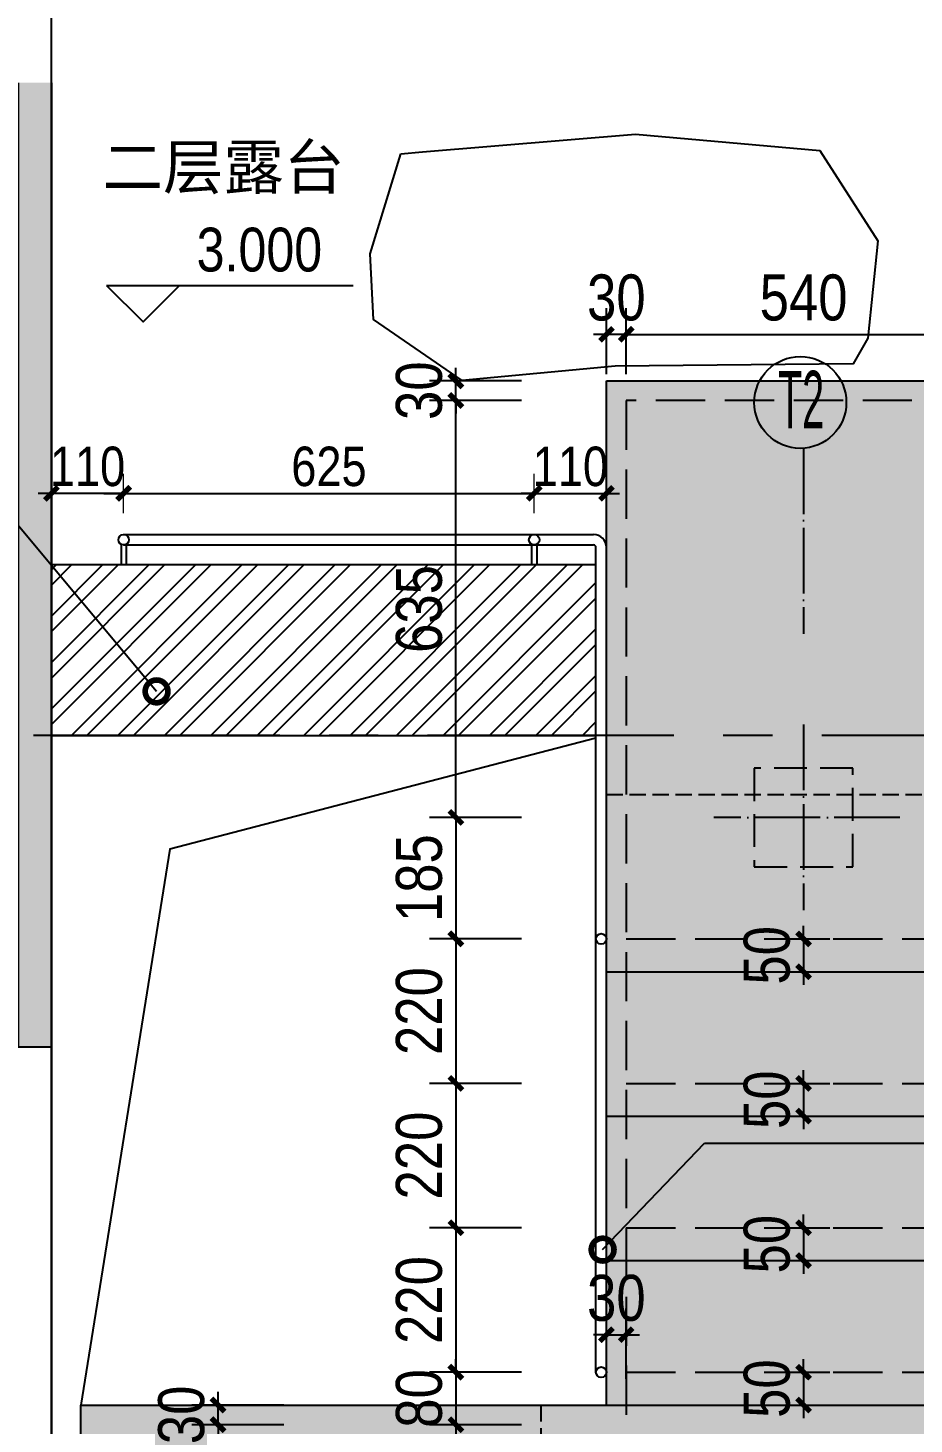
# Model space of a CAD drawing. Extents: x 9928 to 93764, y -101273 to -34887.
# Drawn here: x 28208 to 29557, y -78841 to -76715 of the extents above; entities that cross this region are included whole.
import ezdxf
from ezdxf import colors
from ezdxf.entities.mleader import LeaderData, LeaderLine
from ezdxf.math import Vec2, Vec3

# ---------------------------------------------------------------- set-up
doc = ezdxf.new("R2010")
doc.units = 0
doc.header["$LTSCALE"] = 1000
doc.header["$MEASUREMENT"] = 0
for name, pattern in [('CENTER', [2, 1.25, -0.25, 0.25, -0.25]), ('DASH', [0.35, 0.25, -0.1]), ('DOTE', [2.42, 2, -0.2, 0.02, -0.2])]:
    doc.linetypes.add(name, pattern=pattern)
doc.layers.add('_0', color=7, linetype='Continuous', lineweight=25)
for name, color, linetype in [('A', 163, 'CENTER'), ('A-ANNO-DIMS', 6, 'Continuous'), ('A-ANNO-NOTE', 4, 'Continuous'), ('A-FLOR-HRAL', 42, 'Continuous'), ('A-FLOR-STRS', 54, 'Continuous'), ('A-FURN-PATT-251', 251, 'Continuous'), ('A-SECT-005', 5, 'Continuous'), ('A-WALL-FULL', 5, 'Continuous'), ('GL', 131, 'Continuous')]:
    doc.layers.add(name, color=color, linetype=linetype)
doc.styles.add('DIM', font='ARIALN.TTF')
doc.styles.add('DIM_T3', font='ARIALN.TTF')
doc.styles.add('EN', font='ARIALN.TTF')
doc.styles.get("Standard").update_dxf_attribs({"font": 'gbenor.shx', "bigfont": 'gbcbig.shx'})
doc.dimstyles.new('_TCH_ARCH&&20', dxfattribs={"dimtxt": 70, "dimasz": 20, "dimexe": 40, "dimexo": 40, "dimgap": 20, "dimtad": 1, "dimdec": 0, "dimzin": 0, "dimdsep": 46, "dimtxsty": 'DIM_T3', "dimblk": 'ARCHTICK', "dimcen": 0.09, "dimclrd": 6, "dimclre": 6, "dimclrt": 6, "dimazin": 2, "dimtfac": 1, "dimtdec": 0, "dimtix": 1, "dimtmove": 2, "dimatfit": 3, "dimfxl": 100, "dimfxlon": 1, "dimtolj": 1, "dimtzin": 0, "dimarcsym": 0})
doc.dimstyles.new('DIM20', dxfattribs={"dimscale": 20, "dimtxt": 3, "dimasz": 1, "dimexe": 1.5, "dimexo": 1.5, "dimgap": 0.5, "dimtad": 1, "dimdec": 0, "dimzin": 3, "dimdsep": 46, "dimtxsty": 'DIM', "dimblk": 'ARCHTICK', "dimcen": 2.5, "dimdle": 1.5, "dimclrd": 256, "dimclre": 8, "dimclrt": 256, "dimadec": 0, "dimazin": 0, "dimtfac": 1, "dimtdec": 0, "dimtix": 1, "dimtmove": 2, "dimatfit": 3, "dimfxl": 1.5, "dimfxlon": 1, "dimtolj": 1, "dimtzin": 3, "dimlwe": 5, "dimarcsym": 0})

# ---------------------------------------------------------------- blocks, each defined once
blk = doc.blocks.new('basesisi')
at = {"layer": 'A-FURN-PATT-251'}
h = blk.add_hatch(color=256, dxfattribs=at)
h.dxf.hatch_style = 1
h.paths.add_polyline_path([(27933.4, -78267.1), (28093.4, -78267.1), (28093.4, -76798.2), (27933.4, -76798.2)])
h.paths.add_polyline_path([(28243.4, -76798.2), (28193.4, -76798.2), (28193.4, -78267.1), (28243.4, -78267.1)])
blk.add_line((28243.4, -78267.1), (28243.4, -78867.1), dxfattribs=at)
blk.add_lwpolyline([(28243.4, -76798.2), (28243.4, -78267.1), (28193.4, -78267.1), (28193.4, -76798.2)], dxfattribs=at)
blk = doc.blocks.new('aslidufhasldifuhaf')
at = {"layer": 'A-FURN-PATT-251'}
h = blk.add_hatch(dxfattribs=at)
h.set_pattern_fill('大理石', color=256, scale=100)
h.set_pattern_definition([(41.98721, (250, 34.286), (599.99999, 450.00001), [9.6097, -2008.4338]), (68.19859, (107.143, 19.286), (300, 900), [34.6189, -2388.7052]), (60.945396, (100, 2.143), (299.99998, 450.000013), [14.708, -3073.9809]), (90, (107.14, 15), (300, -2e-14), [4.2857, -445.7143]), (71.56505, (247.14, 25.71), (6e-07, 450), [9.0351, -939.6482]), (171.469234, (247.143, 25.714), (-300, 3e-06), [14.4455, -3019.1166]), (79.2157, (227.143, -2.143), (300.000001, 1800), [30.5394, -3176.0943]), (62.132996, (1.429, 135), (1199.9999854, 2250.0000088), [70.2946, -14691.5649]), (0, (5.75, 201), (0, 450), [0, -300]), (64.983107, (200, 282.857), (600.0000015, 1349.999999), [47.2941, -4918.5894]), (81.43911, (315.714, 105), (599.999999, 4049.9999745), [67.177, -14040.0018]), (82.874984, (150, 145.714), (299.999982, 2250.0000023), [34.5525, -7221.4794]), (76.75948, (120, 51.429), (300.000003, 1349.999999), [74.8468, -7784.0652]), (0, (73.23, 51.65), (0, 450), [0, -300]), (0, (78.05, 46.83), (0, 450), [0, -300]), (0, (111.8, 70.9), (0, 450), [0, -300]), (0, (102.15, 123.9), (0, 450), [0, -300]), (59.036243, (137.143, 124.286), (299.999976, 450.000013), [24.9898, -5222.8668]), (0, (149.97, 144.9), (0, 450), [0, -300]), (0, (111.8, 128.7), (0, 450), [0, -300]), (0, (126.26, 157.62), (0, 450), [0, -300]), (0, (111.8, 114.27), (0, 450), [0, -300]), (50.19443, (285.714, 83.57), (300, 450), [11.1575, -2331.9174]), (90, (285.7, 70.7), (300, -2e-14), [12.8571, -437.1428]), (43.66778, (270, 55.714), (900.000001, 899.999998), [21.7242, -4540.3476]), (90, (270, 51.43), (300, -2e-14), [4.2857, -445.7143]), (39.80557, (257.143, 40.714), (599.999986, 450.000018), [16.7362, -3497.8761]), (0, (213, 70.9), (0, 450), [0, -300]), (0, (286.37, 84.5), (0, 450), [0, -300]), (0, (286.37, 84.5), (0, 450), [0, -300]), (29.357753, (292.857, 92.143), (899.999998, 450.000003), [26.2251, -2727.4089]), (0, (285.33, 114.27), (0, 450), [0, -300]), (146.30993, (200, 282.857), (-600.000004, 449.999992), [30.9047, -3214.0914]), (8.130102, (167.143, 222.857), (2999.999979, 449.9999973), [30.3046, -6333.6564]), (47.862405, (100, 214.286), (1200.0000005, 1349.9999987), [40.4566, -8455.4247]), (14.620874, (34.286, 197.143), (1799.999995, 450.0000188), [67.9135, -7063.005]), (0, (58.77, 225.06), (0, 450), [0, -300]), (18.43495, (154.286, 180), (1200, 449.999999), [13.5526, -2832.4972]), (16.69924, (167.14, 184.29), (299.99999, 2.5e-05), [7.4574, -1558.5886]), (101.093723, (174.286, 186.429), (-600.0000052, 3149.9999705), [37.1222, -7758.5496]), (0, (135.9, 205.8), (0, 450), [0, -300]), (0, (167, 223.7), (0, 450), [0, -300]), (0, (126.26, 172.08), (0, 450), [0, -300]), (0, (87.7, 268.4), (0, 450), [0, -300]), (0, (73.23, 249.15), (0, 450), [0, -300]), (44.144903, (150, 276.429), (900.0000015, 900), [33.8439, -7073.3706]), (54.582945, (127.143, 244.286), (300.0000008, 449.9999982), [39.4413, -8243.2212]), (0, (150.4, 276.73), (0, 450), [0, -300]), (0, (106.98, 253.97), (0, 450), [0, -300]), (0, (150.4, 276.73), (0, 450), [0, -300]), (0, (127.2, 243.6), (0, 450), [0, -300]), (75.06858, (197.14, 227.14), (300, 1350), [11.0887, -2317.5375]), (90, (200, 237.86), (300, -2e-14), [45, -405]), (50.19443, (252.86, 426.43), (300, 450), [11.1575, -2331.9174]), (0, (169.64, 331.04), (0, 450), [0, -300]), (0, (179.3, 326.22), (0, 450), [0, -300]), (0, (140.7, 335.86), (0, 450), [0, -300]), (0, (188.9, 388.84), (0, 450), [0, -300]), (53.130102, (220, 362.143), (300, 450), [21.4286, -4478.5713]), (90, (220, 325.7), (300, -2e-14), [36.4286, -413.5714]), (0, (220.05, 326.44), (0, 450), [0, -300]), (23.19859, (242.86, 422.14), (900, 450), [10.8797, -2273.8522]), (66.03751, (240, 415.71), (300, 900), [7.0349, -1470.2938]), (66.03751, (237.14, 409.29), (300, 900), [7.0349, -1470.2938]), (81.869898, (232.857, 379.286), (300.0000013, 2250), [30.3046, -6333.6564]), (90, (260, 435), (300, -2e-14), [10.7143, -439.2857]), (0, (227.05, 450), (0, 450), [0, -300])])
h.paths.add_polyline_path([(18542.9, -84502.1), (19142.9, -84502.1), (19142.9, -80012.1), (18742.9, -80012.1), (18742.9, -77252.1), (18142.9, -77252.1), (18142.9, -78812.1), (17342.9, -78812.1), (17342.9, -80812.6), (18142.9, -80812.6), (18142.9, -81622.1), (18542.9, -81622.1)])
h = blk.add_hatch(dxfattribs=at)
h.set_pattern_fill('金属', color=256, scale=20)
h.set_pattern_definition([(45, (0, 0), (-35.35534, 35.35534), []), (45, (23.57, 0), (-35.35534, 35.35534), [])])
h.paths.add_polyline_path([(17297.9, -77532.1), (18126.9, -77532.1), (18126.9, -77792.1), (17297.9, -77792.1)])
at = {"layer": 'A-FLOR-HRAL', "color": 1}
for p, q in [((17407.9, -77486.1), (18122.9, -77486.1)), ((17403.9, -77501), (17403.9, -77532.1)), ((17407.9, -77502.1), (18122.9, -77502.1)), ((17411.9, -77502.1), (17411.9, -77532.1)), ((18028.9, -77502.1), (18028.9, -77532.1)), ((18036.9, -77502.1), (18036.9, -77532.1)), ((18126.9, -78762.1), (18126.9, -77506.1)), ((18142.9, -78762.1), (18142.9, -77506.1))]:
    blk.add_line(p, q, dxfattribs=at)
for centre in [(17407.9, -77494.1), (18032.9, -77494.1), (18134.9, -78102.1), (18134.9, -78762.1)]:
    blk.add_circle(centre, 8, dxfattribs=at)
for radius in [20, 4]:
    blk.add_arc((18122.9, -77506.1), radius, 360, 90, dxfattribs=at)
at = {"layer": 'A-FLOR-STRS'}
for p, q in [((18142.9, -78812.1), (18142.9, -77252.1)), ((18142.9, -77252.1), (18742.9, -77252.1)), ((17297.9, -77532.1), (18126.9, -77532.1)), ((17297.9, -77792.1), (18126.9, -77792.1)), ((18142.9, -78152.1), (18742.9, -78152.1)), ((18142.9, -78372.1), (18742.9, -78372.1)), ((18142.9, -78592.1), (18742.9, -78592.1)), ((17342.9, -80812.6), (17342.9, -78812.1)), ((17342.9, -78812.1), (18742.9, -78812.1))]:
    blk.add_line(p, q, dxfattribs=at)
at = {"layer": 'A-FURN-PATT-251', "linetype": 'DASH', "ltscale": 0.1}
for p, q in [((18142.9, -77882.1), (18742.9, -77882.1)), ((18042.9, -78812.1), (18042.9, -80812.6))]:
    blk.add_line(p, q, dxfattribs=at)
at = {"layer": 'A-FURN-PATT-251'}
blk.add_lwpolyline([(17830, -76906.3), (17862.8, -76903.3), (18187, -76876.2), (18467.4, -76901.3), (18555.7, -77038.8), (18540.5, -77187.3), (18518.5, -77226.1), (18156.3, -77229.9), (17923.4, -77251.4), (17788.1, -77158.8), (17783.4, -77058.6)], close=True, dxfattribs=at)
blk.add_lwpolyline([(18126.9, -77796.3), (17478.1, -77965.4), (17342.9, -78812.1)], dxfattribs=at)
at = {"layer": 'A-WALL-FULL'}
blk.add_line((17297.9, -83197.1), (17297.9, -76798.2), dxfattribs=at)
at = {"layer": '_0', "color": 6}
blk.add_blockref('basesisi', (-10945.5, 0), dxfattribs=at)
blk = doc.blocks.new('_DotSmall')
at = {"color": 0, "linetype": 'ByBlock', "const_width": 0.5}
blk.add_lwpolyline([(-0.0625, 0, 1), (0.0625, 0, 1)], format="xyb", close=True, dxfattribs=at)
blk = doc.blocks.new('_ArchTick')
at = {"color": 0, "linetype": 'ByBlock', "const_width": 0.4}
blk.add_lwpolyline([(-0.5, -0.5), (0.5, 0.5)], dxfattribs=at)
blk = doc.blocks.new('*D422')
at = {"layer": 'A-ANNO-DIMS', "color": 2, "lineweight": -2, "transparency": 16777216}
for p, q in [((29088.4, -78772.1), (29088.4, -78665)), ((29118.4, -78772.1), (29118.4, -78665)), ((29088.4, -78705), (29068.4, -78705)), ((29088.4, -78705), (29118.4, -78705)), ((29118.4, -78705), (29138.4, -78705))]:
    blk.add_line(p, q, dxfattribs=at)
at = {"layer": 'Defpoints', "color": 0, "transparency": 16777216}
for p in [(29118.4, -78705), (29088.4, -78812.1), (29118.4, -78812.1)]:
    blk.add_point(p, dxfattribs=at)
at = {"layer": 'A-ANNO-DIMS', "color": 2, "lineweight": -2, "transparency": 16777216, "xscale": 20, "yscale": 20, "zscale": 20}
blk.add_blockref('_ArchTick', (29088.4, -78705), dxfattribs=at)
at = {"layer": 'A-ANNO-DIMS', "color": 2, "lineweight": -2, "transparency": 16777216, "xscale": 20, "yscale": 20, "zscale": 20, "rotation": 180}
blk.add_blockref('_ArchTick', (29118.4, -78705), dxfattribs=at)
at = {"layer": 'A-ANNO-DIMS', "color": 2, "transparency": 16777216, "insert": (29103.4, -78649.3), "char_height": 70, "attachment_point": 5, "style": 'DIM_T3'}
blk.add_mtext('\\A1;30', dxfattribs=at)
blk = doc.blocks.new('*D423')
at = {"layer": 'A-ANNO-DIMS', "color": 2, "lineweight": -2, "transparency": 16777216}
for p, q in [((28497.1, -78812.1), (28497.1, -78792.1)), ((28597.1, -78812.1), (28457.1, -78812.1)), ((28497.1, -78842.1), (28497.1, -78812.1)), ((28597.1, -78842.1), (28457.1, -78842.1)), ((28497.1, -78842.1), (28497.1, -78862.1))]:
    blk.add_line(p, q, dxfattribs=at)
at = {"layer": 'Defpoints', "color": 0, "transparency": 16777216}
for p in [(28497.1, -78812.1), (28988.4, -78812.1), (28988.4, -78842.1)]:
    blk.add_point(p, dxfattribs=at)
at = {"layer": 'A-ANNO-DIMS', "color": 2, "lineweight": -2, "transparency": 16777216, "xscale": 20, "yscale": 20, "zscale": 20}
for p, rotation in [((28497.1, -78812.1), 270), ((28497.1, -78842.1), 90)]:
    blk.add_blockref('_ArchTick', p, dxfattribs=dict(at, rotation=rotation))
at = {"layer": 'A-ANNO-DIMS', "color": 2, "transparency": 16777216, "insert": (28441.4, -78827.1), "char_height": 70, "attachment_point": 5, "rotation": 90, "style": 'DIM_T3'}
blk.add_mtext('\\A1;30', dxfattribs=at)
blk = doc.blocks.new('*D344')
at = {"layer": 'A-ANNO-DIMS', "color": 2, "lineweight": -2, "transparency": 16777216}
for p, q in [((28859.1, -77252.1), (28859.1, -77232.1)), ((28959.1, -77252.1), (28819.1, -77252.1)), ((28859.1, -77282.1), (28859.1, -77252.1)), ((28959.1, -77282.1), (28819.1, -77282.1)), ((28859.1, -77282.1), (28859.1, -77302.1))]:
    blk.add_line(p, q, dxfattribs=at)
at = {"layer": 'Defpoints', "color": 0, "transparency": 16777216}
for p in [(28859.1, -77252.1), (29118.4, -77252.1), (29118.4, -77282.1)]:
    blk.add_point(p, dxfattribs=at)
at = {"layer": 'A-ANNO-DIMS', "color": 2, "lineweight": -2, "transparency": 16777216, "xscale": 20, "yscale": 20, "zscale": 20}
for p, rotation in [((28859.1, -77252.1), 270), ((28859.1, -77282.1), 90)]:
    blk.add_blockref('_ArchTick', p, dxfattribs=dict(at, rotation=rotation))
at = {"layer": 'A-ANNO-DIMS', "color": 2, "transparency": 16777216, "insert": (28803.3, -77267.1), "char_height": 70, "attachment_point": 5, "rotation": 90, "style": 'DIM_T3'}
blk.add_mtext('\\A1;30', dxfattribs=at)
blk = doc.blocks.new('*D424')
at = {"layer": 'A-ANNO-DIMS', "color": 2, "lineweight": -2, "transparency": 16777216}
for p, q in [((29088.4, -77242.1), (29088.4, -77141.3)), ((29118.4, -77242.1), (29118.4, -77141.3)), ((29088.4, -77181.3), (29068.4, -77181.3)), ((29118.4, -77181.3), (29088.4, -77181.3)), ((29118.4, -77181.3), (29138.4, -77181.3))]:
    blk.add_line(p, q, dxfattribs=at)
at = {"layer": 'Defpoints', "color": 0, "transparency": 16777216}
for p in [(29088.4, -77181.3), (29088.4, -77282.1), (29118.4, -77282.1)]:
    blk.add_point(p, dxfattribs=at)
at = {"layer": 'A-ANNO-DIMS', "color": 2, "lineweight": -2, "transparency": 16777216, "xscale": 20, "yscale": 20, "zscale": 20}
blk.add_blockref('_ArchTick', (29088.4, -77181.3), dxfattribs=at)
at = {"layer": 'A-ANNO-DIMS', "color": 2, "lineweight": -2, "transparency": 16777216, "xscale": 20, "yscale": 20, "zscale": 20, "rotation": 180}
blk.add_blockref('_ArchTick', (29118.4, -77181.3), dxfattribs=at)
at = {"layer": 'A-ANNO-DIMS', "color": 2, "transparency": 16777216, "insert": (29103.4, -77125.6), "char_height": 70, "attachment_point": 5, "style": 'DIM_T3'}
blk.add_mtext('\\A1;30', dxfattribs=at)
blk = doc.blocks.new('*D347')
at = {"layer": 'A-ANNO-DIMS', "color": 2, "lineweight": -2, "transparency": 16777216}
for p, q in [((29388.4, -78102.1), (29388.4, -78082.1)), ((29388.4, -78102.1), (29428.4, -78102.1)), ((29388.4, -78102.1), (29388.4, -78152.1)), ((29388.4, -78152.1), (29428.4, -78152.1)), ((29388.4, -78152.1), (29388.4, -78172.1))]:
    blk.add_line(p, q, dxfattribs=at)
at = {"layer": 'Defpoints', "color": 0, "transparency": 16777216}
for p in [(29388.4, -78102.1), (29388.4, -78152.1), (29388.4, -78152.1)]:
    blk.add_point(p, dxfattribs=at)
at = {"layer": 'A-ANNO-DIMS', "color": 2, "lineweight": -2, "transparency": 16777216, "xscale": 20, "yscale": 20, "zscale": 20}
for p, rotation in [((29388.4, -78102.1), 270), ((29388.4, -78152.1), 90)]:
    blk.add_blockref('_ArchTick', p, dxfattribs=dict(at, rotation=rotation))
at = {"layer": 'A-ANNO-DIMS', "color": 2, "transparency": 16777216, "insert": (29332.7, -78127.1), "char_height": 70, "attachment_point": 5, "rotation": 90, "style": 'DIM_T3'}
blk.add_mtext('\\A1;50', dxfattribs=at)
blk = doc.blocks.new('gangbanlunkuoxian')
at = {"layer": 'A-SECT-005', "color": 2, "linetype": 'DASH', "ltscale": 0.3}
for p, q in [((29658.4, -77282.1), (29118.4, -77282.1)), ((29118.4, -77282.1), (29118.4, -78842.1)), ((29118.4, -78102.1), (29658.4, -78102.1)), ((29118.4, -78322.1), (29658.4, -78322.1)), ((29118.4, -78542.1), (29658.4, -78542.1)), ((29118.4, -78762.1), (29658.4, -78762.1))]:
    blk.add_line(p, q, dxfattribs=at)
blk = doc.blocks.new('DFGHFGH')
at = {"layer": 'A-ANNO-NOTE'}
blk.add_line((367305.1, -290440.9), (368431.1, -290440.9), dxfattribs=at)
blk.add_lwpolyline([(367305.1, -290440.9), (367471.4, -290607.2), (367637.6, -290440.9)], dxfattribs=at)
at = {"layer": 'A-ANNO-NOTE', "style": 'EN'}
blk.add_attdef('±0.000', (367715.9, -290376.4), '', height=200, dxfattribs=at)
blk = doc.blocks.new('ASLIDUFHASDF')
at = {"layer": 'A', "ltscale": 0.3}
for p, q in [((17297.9, -90751.2), (17297.9, -76645.8)), ((20645.5, -77792.1), (16202.3, -77792.1))]:
    blk.add_line(p, q, dxfattribs=at)
blk = doc.blocks.new('*D351')
at = {"layer": 'A-ANNO-DIMS', "color": 2, "lineweight": -2, "transparency": 16777216}
for p, q in [((29388.4, -78322.1), (29388.4, -78302.1)), ((29388.4, -78322.1), (29428.4, -78322.1)), ((29388.4, -78322.1), (29388.4, -78372.1)), ((29388.4, -78372.1), (29428.4, -78372.1)), ((29388.4, -78372.1), (29388.4, -78392.1))]:
    blk.add_line(p, q, dxfattribs=at)
at = {"layer": 'Defpoints', "color": 0, "transparency": 16777216}
for p in [(29388.4, -78322.1), (29388.4, -78372.1), (29388.4, -78372.1)]:
    blk.add_point(p, dxfattribs=at)
at = {"layer": 'A-ANNO-DIMS', "color": 2, "lineweight": -2, "transparency": 16777216, "xscale": 20, "yscale": 20, "zscale": 20}
for p, rotation in [((29388.4, -78322.1), 270), ((29388.4, -78372.1), 90)]:
    blk.add_blockref('_ArchTick', p, dxfattribs=dict(at, rotation=rotation))
at = {"layer": 'A-ANNO-DIMS', "color": 2, "transparency": 16777216, "insert": (29332.7, -78347.1), "char_height": 70, "attachment_point": 5, "rotation": 90, "style": 'DIM_T3'}
blk.add_mtext('\\A1;50', dxfattribs=at)
blk = doc.blocks.new('*D352')
at = {"layer": 'A-ANNO-DIMS', "color": 2, "lineweight": -2, "transparency": 16777216}
for p, q in [((29388.4, -78542.1), (29388.4, -78522.1)), ((29388.4, -78542.1), (29428.4, -78542.1)), ((29388.4, -78542.1), (29388.4, -78592.1)), ((29388.4, -78592.1), (29428.4, -78592.1)), ((29388.4, -78592.1), (29388.4, -78612.1))]:
    blk.add_line(p, q, dxfattribs=at)
at = {"layer": 'Defpoints', "color": 0, "transparency": 16777216}
for p in [(29388.4, -78542.1), (29388.4, -78592.1), (29388.4, -78592.1)]:
    blk.add_point(p, dxfattribs=at)
at = {"layer": 'A-ANNO-DIMS', "color": 2, "lineweight": -2, "transparency": 16777216, "xscale": 20, "yscale": 20, "zscale": 20}
for p, rotation in [((29388.4, -78542.1), 270), ((29388.4, -78592.1), 90)]:
    blk.add_blockref('_ArchTick', p, dxfattribs=dict(at, rotation=rotation))
at = {"layer": 'A-ANNO-DIMS', "color": 2, "transparency": 16777216, "insert": (29332.7, -78567.1), "char_height": 70, "attachment_point": 5, "rotation": 90, "style": 'DIM_T3'}
blk.add_mtext('\\A1;50', dxfattribs=at)
blk = doc.blocks.new('*D353')
at = {"layer": 'A-ANNO-DIMS', "color": 2, "lineweight": -2, "transparency": 16777216}
for p, q in [((29388.4, -78762.1), (29388.4, -78742.1)), ((29388.4, -78762.1), (29428.4, -78762.1)), ((29388.4, -78762.1), (29388.4, -78812.1)), ((29388.4, -78812.1), (29428.4, -78812.1)), ((29388.4, -78812.1), (29388.4, -78832.1))]:
    blk.add_line(p, q, dxfattribs=at)
at = {"layer": 'Defpoints', "color": 0, "transparency": 16777216}
for p in [(29388.4, -78762.1), (29388.4, -78812.1), (29388.4, -78812.1)]:
    blk.add_point(p, dxfattribs=at)
at = {"layer": 'A-ANNO-DIMS', "color": 2, "lineweight": -2, "transparency": 16777216, "xscale": 20, "yscale": 20, "zscale": 20}
for p, rotation in [((29388.4, -78762.1), 270), ((29388.4, -78812.1), 90)]:
    blk.add_blockref('_ArchTick', p, dxfattribs=dict(at, rotation=rotation))
at = {"layer": 'A-ANNO-DIMS', "color": 2, "transparency": 16777216, "insert": (29332.7, -78787.1), "char_height": 70, "attachment_point": 5, "rotation": 90, "style": 'DIM_T3'}
blk.add_mtext('\\A1;50', dxfattribs=at)
blk = doc.blocks.new('*D434')
at = {"layer": 'A-ANNO-DIMS', "lineweight": -2, "transparency": 16777216}
blk.add_line((29842.6, -78792.1), (29842.6, -78072.1), dxfattribs=at)
at = {"layer": 'A-ANNO-DIMS', "color": 8, "lineweight": 5, "transparency": 16777216}
for p, q in [((29812.6, -78102.1), (29872.6, -78102.1)), ((29812.6, -78762.1), (29872.6, -78762.1))]:
    blk.add_line(p, q, dxfattribs=at)
at = {"layer": 'Defpoints', "color": 0, "transparency": 16777216}
for p in [(29080.4, -78102.1), (29842.6, -78102.1), (29080.4, -78762.1)]:
    blk.add_point(p, dxfattribs=at)
at = {"layer": 'A-ANNO-DIMS', "lineweight": -2, "transparency": 16777216, "xscale": 20, "yscale": 20, "zscale": 20}
for p, rotation in [((29842.6, -78102.1), 90), ((29842.6, -78762.1), 270)]:
    blk.add_blockref('_ArchTick', p, dxfattribs=dict(at, rotation=rotation))
at = {"layer": 'A-ANNO-DIMS', "transparency": 16777216, "insert": (29801.9, -78432.1), "char_height": 60, "attachment_point": 5, "rotation": 90, "style": 'DIM'}
blk.add_mtext('\\A1;660', dxfattribs=at)
blk = doc.blocks.new('*D435')
at = {"layer": 'A-ANNO-DIMS', "lineweight": -2, "transparency": 16777216}
blk.add_line((29842.6, -78132.1), (29842.6, -77502.1), dxfattribs=at)
at = {"layer": 'A-ANNO-DIMS', "color": 8, "lineweight": 5, "transparency": 16777216}
for p, q in [((29812.6, -77532.1), (29872.6, -77532.1)), ((29812.6, -78102.1), (29872.6, -78102.1))]:
    blk.add_line(p, q, dxfattribs=at)
at = {"layer": 'Defpoints', "color": 0, "transparency": 16777216}
for p in [(29072.4, -77532.1), (29842.6, -77532.1), (29080.4, -78102.1)]:
    blk.add_point(p, dxfattribs=at)
at = {"layer": 'A-ANNO-DIMS', "lineweight": -2, "transparency": 16777216, "xscale": 20, "yscale": 20, "zscale": 20}
for p, rotation in [((29842.6, -77532.1), 90), ((29842.6, -78102.1), 270)]:
    blk.add_blockref('_ArchTick', p, dxfattribs=dict(at, rotation=rotation))
at = {"layer": 'A-ANNO-DIMS', "transparency": 16777216, "insert": (29801.9, -77817.1), "char_height": 60, "attachment_point": 5, "rotation": 90, "style": 'DIM'}
blk.add_mtext('\\A1;570', dxfattribs=at)
blk = doc.blocks.new('*D363')
at = {"layer": 'A-ANNO-DIMS', "lineweight": -2, "transparency": 16777216}
blk.add_line((29842.6, -77562.1), (29842.6, -77464.1), dxfattribs=at)
at = {"layer": 'A-ANNO-DIMS', "color": 8, "lineweight": 5, "transparency": 16777216}
for p, q in [((29812.6, -77494.1), (29872.6, -77494.1)), ((29812.6, -77532.1), (29872.6, -77532.1))]:
    blk.add_line(p, q, dxfattribs=at)
at = {"layer": 'Defpoints', "color": 0, "transparency": 16777216}
for p in [(28978.4, -77494.1), (29842.6, -77494.1), (28974.4, -77532.1)]:
    blk.add_point(p, dxfattribs=at)
at = {"layer": 'A-ANNO-DIMS', "lineweight": -2, "transparency": 16777216, "xscale": 20, "yscale": 20, "zscale": 20}
for p, rotation in [((29842.6, -77494.1), 90), ((29842.6, -77532.1), 270)]:
    blk.add_blockref('_ArchTick', p, dxfattribs=dict(at, rotation=rotation))
at = {"layer": 'A-ANNO-DIMS', "transparency": 16777216, "insert": (29897.9, -77513.1), "char_height": 60, "attachment_point": 5, "rotation": 90, "style": 'DIM'}
blk.add_mtext('\\A1;38', dxfattribs=at)
blk = doc.blocks.new('*D364')
at = {"layer": 'A-ANNO-DIMS', "color": 8, "lineweight": 5, "transparency": 16777216}
for p, q in [((28243.4, -77453.5), (28243.4, -77393.5)), ((28353.4, -77453.5), (28353.4, -77393.5))]:
    blk.add_line(p, q, dxfattribs=at)
at = {"layer": 'A-ANNO-DIMS', "lineweight": -2, "transparency": 16777216}
for p, q in [((28243.4, -77423.5), (28223.4, -77423.5)), ((28353.4, -77423.5), (28243.4, -77423.5)), ((28353.4, -77423.5), (28373.4, -77423.5))]:
    blk.add_line(p, q, dxfattribs=at)
at = {"layer": 'Defpoints', "color": 0, "transparency": 16777216}
for p in [(28243.4, -77423.5), (28243.4, -77494.1), (28353.4, -77494.1)]:
    blk.add_point(p, dxfattribs=at)
at = {"layer": 'A-ANNO-DIMS', "lineweight": -2, "transparency": 16777216, "xscale": 20, "yscale": 20, "zscale": 20}
blk.add_blockref('_ArchTick', (28243.4, -77423.5), dxfattribs=at)
at = {"layer": 'A-ANNO-DIMS', "lineweight": -2, "transparency": 16777216, "xscale": 20, "yscale": 20, "zscale": 20, "rotation": 180}
blk.add_blockref('_ArchTick', (28353.4, -77423.5), dxfattribs=at)
at = {"layer": 'A-ANNO-DIMS', "transparency": 16777216, "insert": (28298.4, -77382.8), "char_height": 60, "attachment_point": 5, "style": 'DIM'}
blk.add_mtext('\\A1;110', dxfattribs=at)
blk = doc.blocks.new('*D365')
at = {"layer": 'A-ANNO-DIMS', "color": 8, "lineweight": 5, "transparency": 16777216}
for p, q in [((28353.4, -77453.5), (28353.4, -77393.5)), ((28978.4, -77453.5), (28978.4, -77393.5))]:
    blk.add_line(p, q, dxfattribs=at)
at = {"layer": 'A-ANNO-DIMS', "lineweight": -2, "transparency": 16777216}
blk.add_line((28323.4, -77423.5), (29008.4, -77423.5), dxfattribs=at)
at = {"layer": 'Defpoints', "color": 0, "transparency": 16777216}
for p in [(28978.4, -77423.5), (28353.4, -77494.1), (28978.4, -77494.1)]:
    blk.add_point(p, dxfattribs=at)
at = {"layer": 'A-ANNO-DIMS', "lineweight": -2, "transparency": 16777216, "xscale": 20, "yscale": 20, "zscale": 20, "rotation": 180}
blk.add_blockref('_ArchTick', (28353.4, -77423.5), dxfattribs=at)
at = {"layer": 'A-ANNO-DIMS', "lineweight": -2, "transparency": 16777216, "xscale": 20, "yscale": 20, "zscale": 20}
blk.add_blockref('_ArchTick', (28978.4, -77423.5), dxfattribs=at)
at = {"layer": 'A-ANNO-DIMS', "transparency": 16777216, "insert": (28665.9, -77382.8), "char_height": 60, "attachment_point": 5, "style": 'DIM'}
blk.add_mtext('\\A1;625', dxfattribs=at)
blk = doc.blocks.new('*D436')
at = {"layer": 'A-ANNO-DIMS', "color": 8, "lineweight": 5, "transparency": 16777216}
for p, q in [((28978.4, -77453.5), (28978.4, -77393.5)), ((29088.4, -77423.5), (29088.4, -77393.5))]:
    blk.add_line(p, q, dxfattribs=at)
at = {"layer": 'A-ANNO-DIMS', "lineweight": -2, "transparency": 16777216}
for p, q in [((28978.4, -77423.5), (28958.4, -77423.5)), ((28978.4, -77423.5), (29088.4, -77423.5)), ((29088.4, -77423.5), (29108.4, -77423.5))]:
    blk.add_line(p, q, dxfattribs=at)
at = {"layer": 'Defpoints', "color": 0, "transparency": 16777216}
for p in [(29088.4, -77423.5), (29088.4, -77423.5), (28978.4, -77494.1)]:
    blk.add_point(p, dxfattribs=at)
at = {"layer": 'A-ANNO-DIMS', "lineweight": -2, "transparency": 16777216, "xscale": 20, "yscale": 20, "zscale": 20}
blk.add_blockref('_ArchTick', (28978.4, -77423.5), dxfattribs=at)
at = {"layer": 'A-ANNO-DIMS', "lineweight": -2, "transparency": 16777216, "xscale": 20, "yscale": 20, "zscale": 20, "rotation": 180}
blk.add_blockref('_ArchTick', (29088.4, -77423.5), dxfattribs=at)
at = {"layer": 'A-ANNO-DIMS', "transparency": 16777216, "insert": (29033.4, -77382.8), "char_height": 60, "attachment_point": 5, "style": 'DIM'}
blk.add_mtext('\\A1;110', dxfattribs=at)
blk = doc.blocks.new('*D521')
at = {"layer": 'A-ANNO-DIMS', "color": 2, "lineweight": -2, "transparency": 16777216}
for p, q in [((29118.4, -77242.1), (29118.4, -77141.3)), ((29658.4, -77242.1), (29658.4, -77141.3)), ((29118.4, -77181.3), (29658.4, -77181.3))]:
    blk.add_line(p, q, dxfattribs=at)
at = {"layer": 'Defpoints', "color": 0, "transparency": 16777216}
for p in [(29658.4, -77181.3), (29118.4, -77282.1), (29658.4, -77282.1)]:
    blk.add_point(p, dxfattribs=at)
at = {"layer": 'A-ANNO-DIMS', "color": 2, "lineweight": -2, "transparency": 16777216, "xscale": 20, "yscale": 20, "zscale": 20, "rotation": 180}
blk.add_blockref('_ArchTick', (29118.4, -77181.3), dxfattribs=at)
at = {"layer": 'A-ANNO-DIMS', "color": 2, "lineweight": -2, "transparency": 16777216, "xscale": 20, "yscale": 20, "zscale": 20}
blk.add_blockref('_ArchTick', (29658.4, -77181.3), dxfattribs=at)
at = {"layer": 'A-ANNO-DIMS', "color": 2, "transparency": 16777216, "insert": (29388.4, -77125.6), "char_height": 70, "attachment_point": 5, "style": 'DIM_T3'}
blk.add_mtext('\\A1;540', dxfattribs=at)
blk = doc.blocks.new('TZ')
at = {"layer": 'GL', "color": 3, "linetype": 'DOTE', "ltscale": 0.05}
for p, q in [((14716.3, -114189.7), (14716.3, -114472.4)), ((14716.3, -114610.4), (14716.3, -114893.1)), ((14862.6, -114751.7), (14579.9, -114751.7))]:
    blk.add_line(p, q, dxfattribs=at)
at = {"layer": 'GL', "color": 3}
blk.add_circle((14711.3, -114119.7), 70, dxfattribs=at)
at = {"layer": 'GL', "color": 3, "style": 'DIM_T3', "width": 0.6}
blk.add_text('T2', height=87.5, dxfattribs=at).set_placement((14677.4, -114159.1))
blk = doc.blocks.new('*D868')
at = {"layer": 'A-ANNO-DIMS', "color": 2, "lineweight": -2, "transparency": 16777216}
for p, q in [((28597.1, -78842.1), (28457.1, -78842.1)), ((28497.1, -78842.1), (28497.1, -80812.6)), ((28597.1, -80812.6), (28457.1, -80812.6))]:
    blk.add_line(p, q, dxfattribs=at)
at = {"layer": 'Defpoints', "color": 0, "transparency": 16777216}
for p in [(28988.4, -78842.1), (28497.1, -80812.6), (28988.4, -80812.6)]:
    blk.add_point(p, dxfattribs=at)
at = {"layer": 'A-ANNO-DIMS', "color": 2, "lineweight": -2, "transparency": 16777216, "xscale": 20, "yscale": 20, "zscale": 20}
for p, rotation in [((28497.1, -78842.1), 90), ((28497.1, -80812.6), 270)]:
    blk.add_blockref('_ArchTick', p, dxfattribs=dict(at, rotation=rotation))
at = {"layer": 'A-ANNO-DIMS', "color": 2, "transparency": 16777216, "insert": (28441.4, -79827.3), "char_height": 70, "attachment_point": 5, "rotation": 90, "style": 'DIM_T3'}
blk.add_mtext('\\A1;1970', dxfattribs=at)
blk = doc.blocks.new('*D882')
at = {"layer": 'A-ANNO-DIMS', "color": 2, "lineweight": -2, "transparency": 16777216}
for p, q in [((28959.1, -77917.1), (28819.1, -77917.1)), ((28859.1, -77917.1), (28859.1, -78102.1)), ((28959.1, -78102.1), (28819.1, -78102.1))]:
    blk.add_line(p, q, dxfattribs=at)
at = {"layer": 'Defpoints', "color": 0, "transparency": 16777216}
for p in [(29252, -77917.1), (28859.1, -78102.1), (29252, -78102.1)]:
    blk.add_point(p, dxfattribs=at)
at = {"layer": 'A-ANNO-DIMS', "color": 2, "lineweight": -2, "transparency": 16777216, "xscale": 20, "yscale": 20, "zscale": 20}
for p, rotation in [((28859.1, -77917.1), 90), ((28859.1, -78102.1), 270)]:
    blk.add_blockref('_ArchTick', p, dxfattribs=dict(at, rotation=rotation))
at = {"layer": 'A-ANNO-DIMS', "color": 2, "transparency": 16777216, "insert": (28803.3, -78009.6), "char_height": 70, "attachment_point": 5, "rotation": 90, "style": 'DIM_T3'}
blk.add_mtext('\\A1;185', dxfattribs=at)
blk = doc.blocks.new('*D883')
at = {"layer": 'A-ANNO-DIMS', "color": 2, "lineweight": -2, "transparency": 16777216}
for p, q in [((28959.1, -78102.1), (28819.1, -78102.1)), ((28859.1, -78102.1), (28859.1, -78322.1)), ((28959.1, -78322.1), (28819.1, -78322.1))]:
    blk.add_line(p, q, dxfattribs=at)
at = {"layer": 'Defpoints', "color": 0, "transparency": 16777216}
for p in [(29252, -78102.1), (28859.1, -78322.1), (29118.4, -78322.1)]:
    blk.add_point(p, dxfattribs=at)
at = {"layer": 'A-ANNO-DIMS', "color": 2, "lineweight": -2, "transparency": 16777216, "xscale": 20, "yscale": 20, "zscale": 20}
for p, rotation in [((28859.1, -78102.1), 90), ((28859.1, -78322.1), 270)]:
    blk.add_blockref('_ArchTick', p, dxfattribs=dict(at, rotation=rotation))
at = {"layer": 'A-ANNO-DIMS', "color": 2, "transparency": 16777216, "insert": (28803.3, -78212.1), "char_height": 70, "attachment_point": 5, "rotation": 90, "style": 'DIM_T3'}
blk.add_mtext('\\A1;220', dxfattribs=at)
blk = doc.blocks.new('*D884')
at = {"layer": 'A-ANNO-DIMS', "color": 2, "lineweight": -2, "transparency": 16777216}
for p, q in [((28959.1, -78322.1), (28819.1, -78322.1)), ((28859.1, -78322.1), (28859.1, -78542.1)), ((28959.1, -78542.1), (28819.1, -78542.1))]:
    blk.add_line(p, q, dxfattribs=at)
at = {"layer": 'Defpoints', "color": 0, "transparency": 16777216}
for p in [(29118.4, -78322.1), (28859.1, -78542.1), (29118.4, -78542.1)]:
    blk.add_point(p, dxfattribs=at)
at = {"layer": 'A-ANNO-DIMS', "color": 2, "lineweight": -2, "transparency": 16777216, "xscale": 20, "yscale": 20, "zscale": 20}
for p, rotation in [((28859.1, -78322.1), 90), ((28859.1, -78542.1), 270)]:
    blk.add_blockref('_ArchTick', p, dxfattribs=dict(at, rotation=rotation))
at = {"layer": 'A-ANNO-DIMS', "color": 2, "transparency": 16777216, "insert": (28803.3, -78432.1), "char_height": 70, "attachment_point": 5, "rotation": 90, "style": 'DIM_T3'}
blk.add_mtext('\\A1;220', dxfattribs=at)
blk = doc.blocks.new('*D885')
at = {"layer": 'A-ANNO-DIMS', "color": 2, "lineweight": -2, "transparency": 16777216}
for p, q in [((28959.1, -78542.1), (28819.1, -78542.1)), ((28859.1, -78542.1), (28859.1, -78762.1)), ((28959.1, -78762.1), (28819.1, -78762.1))]:
    blk.add_line(p, q, dxfattribs=at)
at = {"layer": 'Defpoints', "color": 0, "transparency": 16777216}
for p in [(29118.4, -78542.1), (28859.1, -78762.1), (29118.4, -78762.1)]:
    blk.add_point(p, dxfattribs=at)
at = {"layer": 'A-ANNO-DIMS', "color": 2, "lineweight": -2, "transparency": 16777216, "xscale": 20, "yscale": 20, "zscale": 20}
for p, rotation in [((28859.1, -78542.1), 90), ((28859.1, -78762.1), 270)]:
    blk.add_blockref('_ArchTick', p, dxfattribs=dict(at, rotation=rotation))
at = {"layer": 'A-ANNO-DIMS', "color": 2, "transparency": 16777216, "insert": (28803.3, -78652.1), "char_height": 70, "attachment_point": 5, "rotation": 90, "style": 'DIM_T3'}
blk.add_mtext('\\A1;220', dxfattribs=at)
blk = doc.blocks.new('*D886')
at = {"layer": 'A-ANNO-DIMS', "color": 2, "lineweight": -2, "transparency": 16777216}
for p, q in [((28859.1, -78762.1), (28859.1, -78742.1)), ((28959.1, -78762.1), (28819.1, -78762.1)), ((28859.1, -78762.1), (28859.1, -78842.1)), ((28959.1, -78842.1), (28819.1, -78842.1)), ((28859.1, -78842.1), (28859.1, -78862.1))]:
    blk.add_line(p, q, dxfattribs=at)
at = {"layer": 'Defpoints', "color": 0, "transparency": 16777216}
for p in [(29118.4, -78762.1), (28859.1, -78842.1), (29118.4, -78842.1)]:
    blk.add_point(p, dxfattribs=at)
at = {"layer": 'A-ANNO-DIMS', "color": 2, "lineweight": -2, "transparency": 16777216, "xscale": 20, "yscale": 20, "zscale": 20}
for p, rotation in [((28859.1, -78762.1), 270), ((28859.1, -78842.1), 90)]:
    blk.add_blockref('_ArchTick', p, dxfattribs=dict(at, rotation=rotation))
at = {"layer": 'A-ANNO-DIMS', "color": 2, "transparency": 16777216, "insert": (28803.3, -78802.1), "char_height": 70, "attachment_point": 5, "rotation": 90, "style": 'DIM_T3'}
blk.add_mtext('\\A1;80', dxfattribs=at)
blk = doc.blocks.new('*D887')
at = {"layer": 'A-ANNO-DIMS', "color": 2, "lineweight": -2, "transparency": 16777216}
for p, q in [((28959.1, -77282.1), (28819.1, -77282.1)), ((28859.1, -77917.1), (28859.1, -77282.1)), ((28959.1, -77917.1), (28819.1, -77917.1))]:
    blk.add_line(p, q, dxfattribs=at)
at = {"layer": 'Defpoints', "color": 0, "transparency": 16777216}
for p in [(28859.1, -77282.1), (29252, -77282.1), (29252, -77917.1)]:
    blk.add_point(p, dxfattribs=at)
at = {"layer": 'A-ANNO-DIMS', "color": 2, "lineweight": -2, "transparency": 16777216, "xscale": 20, "yscale": 20, "zscale": 20}
for p, rotation in [((28859.1, -77282.1), 90), ((28859.1, -77917.1), 270)]:
    blk.add_blockref('_ArchTick', p, dxfattribs=dict(at, rotation=rotation))
at = {"layer": 'A-ANNO-DIMS', "color": 2, "transparency": 16777216, "insert": (28803.3, -77599.6), "char_height": 70, "attachment_point": 5, "rotation": 90, "style": 'DIM_T3'}
blk.add_mtext('\\A1;635', dxfattribs=at)
blk = doc.blocks.new('5gezhuzi')
at = {"layer": 'A-FLOR-STRS', "linetype": 'DASH', "ltscale": 0.2}
blk.add_lwpolyline([(29463.4, -77842.1), (29313.4, -77842.1), (29313.4, -77992.1), (29463.4, -77992.1)], close=True, dxfattribs=at)

msp = doc.modelspace()

# ---------------------------------------------------------------- block references
msp.add_blockref('aslidufhasldifuhaf', (10945.5, 0))
at = {"layer": '_0', "color": 6}
for name, p in [('ASLIDUFHASDF', (10945.5, 0)), ('gangbanlunkuoxian', (0, 0))]:
    msp.add_blockref(name, p, dxfattribs=at)
at = {"layer": 'A-ANNO-DIMS'}
msp.add_blockref('5gezhuzi', (0, 0), dxfattribs=at)
at = {"layer": 'A-ANNO-NOTE', "xscale": 0.3333333333333334, "yscale": 0.3333333333333334, "zscale": 0.3333333333333334}
msp.add_blockref('DFGHFGH', (-94107.5, 19706.6), dxfattribs=at).add_auto_attribs({'±0.000': '3.000'})
at = {"layer": 'GL'}
msp.add_blockref('TZ', (14672.1, 36834.7), dxfattribs=at)

# ---------------------------------------------------------------- texts
at = {"layer": 'A-ANNO-NOTE', "insert": (28321.2, -76892.5), "char_height": 67.5, "width": 711.432, "attachment_point": 1, "style": 'DIM'}
msp.add_mtext('{\\fSimSun|b0|i0|c134|p2;二层露台}', dxfattribs=at)

# ---------------------------------------------------------------- dimensions: what is measured, and where the dimension line sits
at = {"layer": 'A-ANNO-DIMS'}
for base, p1, p2, picture, middle in [((29088.4, -77181.3), (29118.4, -77282.1), (29088.4, -77282.1), '*D424', (29103.4, -77125.6)), ((29658.4, -77181.3), (29118.4, -77282.1), (29658.4, -77282.1), '*D521', (29388.4, -77125.6)), ((29118.4, -78705), (29088.4, -78812.1), (29118.4, -78812.1), '*D422', (29103.4, -78649.3))]:
    dim = msp.add_linear_dim(base=base, p1=p1, p2=p2, dimstyle='_TCH_ARCH&&20', override={"dimclrd": 2, "dimclre": 2, "dimclrt": 2}, dxfattribs=at)
    dim.commit()
    dim.dimension.update_dxf_attribs({"geometry": picture, "text_midpoint": middle})
for base, p1, p2, picture, middle in [((28859.1, -77252.1), (29118.4, -77282.1), (29118.4, -77252.1), '*D344', (28803.3, -77267.1)), ((28859.1, -77282.1), (29252, -77917.1), (29252, -77282.1), '*D887', (28803.3, -77599.6)), ((28859.1, -78102.1), (29252, -77917.1), (29252, -78102.1), '*D882', (28803.3, -78009.6)), ((29388.4, -78152.1), (29388.4, -78102.1), (29388.4, -78152.1), '*D347', (29332.7, -78127.1)), ((28859.1, -78322.1), (29252, -78102.1), (29118.4, -78322.1), '*D883', (28803.3, -78212.1)), ((29388.4, -78372.1), (29388.4, -78322.1), (29388.4, -78372.1), '*D351', (29332.7, -78347.1)), ((28859.1, -78542.1), (29118.4, -78322.1), (29118.4, -78542.1), '*D884', (28803.3, -78432.1)), ((28859.1, -78762.1), (29118.4, -78542.1), (29118.4, -78762.1), '*D885', (28803.3, -78652.1)), ((29388.4, -78592.1), (29388.4, -78542.1), (29388.4, -78592.1), '*D352', (29332.7, -78567.1)), ((28859.1, -78842.1), (29118.4, -78762.1), (29118.4, -78842.1), '*D886', (28803.3, -78802.1)), ((29388.4, -78812.1), (29388.4, -78762.1), (29388.4, -78812.1), '*D353', (29332.7, -78787.1)), ((28497.1, -78812.1), (28988.4, -78842.1), (28988.4, -78812.1), '*D423', (28441.4, -78827.1)), ((28497.1217, -80812.5739), (28988.4105, -78842.0903), (28988.4105, -80812.5739), '*D868', (28441.3816, -79827.3321))]:
    dim = msp.add_linear_dim(base=base, p1=p1, p2=p2, angle=90, dimstyle='_TCH_ARCH&&20', override={"dimclrd": 2, "dimclre": 2, "dimclrt": 2}, dxfattribs=at)
    dim.commit()
    dim.dimension.update_dxf_attribs({"geometry": picture, "text_midpoint": middle})
at = {"layer": 'A-ANNO-DIMS', "color": 6}
for base, p1, p2, picture, middle in [((28243.4, -77423.5), (28353.4, -77494.1), (28243.4, -77494.1), '*D364', (28298.4, -77382.8)), ((28978.4, -77423.5), (28353.4, -77494.1), (28978.4, -77494.1), '*D365', (28665.9, -77382.8)), ((29088.4, -77423.5), (28978.4, -77494.1), (29088.4, -77423.5), '*D436', (29033.4, -77382.8))]:
    dim = msp.add_linear_dim(base=base, p1=p1, p2=p2, dimstyle='DIM20', dxfattribs=at)
    dim.commit()
    dim.dimension.update_dxf_attribs({"geometry": picture, "text_midpoint": middle})
dim = msp.add_linear_dim(base=(29842.6, -77494.1), p1=(28974.4, -77532.1), p2=(28978.4, -77494.1), angle=90, dimstyle='DIM20', dxfattribs=at)
dim.commit()
dim.dimension.update_dxf_attribs({"geometry": '*D363', "text_midpoint": (29897.9, -77513.1), "dimtype": 160})
for base, p1, p2, picture, middle in [((29842.6, -77532.1), (29080.4, -78102.1), (29072.4, -77532.1), '*D435', (29801.9, -77817.1)), ((29842.6, -78102.1), (29080.4, -78762.1), (29080.4, -78102.1), '*D434', (29801.9, -78432.1))]:
    dim = msp.add_linear_dim(base=base, p1=p1, p2=p2, angle=90, dimstyle='DIM20', dxfattribs=at)
    dim.commit()
    dim.dimension.update_dxf_attribs({"geometry": picture, "text_midpoint": middle})

# ---------------------------------------------------------------- leaders
at = {"layer": 'A-ANNO-NOTE'}
ml = msp.add_multileader_mtext('Standard', dxfattribs=at)
ml.set_content('{\\fSimSun|b0|i0|c134|p2;L形钢盖板\\P黑色哑光氟碳喷涂}', color=256)
ml.set_leader_properties()
ml.set_arrow_properties(name='DOTSMALL')
ml.build(insert=Vec2(0, 0))
ml.multileader.update_dxf_attribs({"text_left_attachment_type": 5, "text_right_attachment_type": 5, "dogleg_length": 81.8, "arrow_head_size": 69.3})
ctx = ml.context
ctx.base_point, ctx.char_height, ctx.arrow_head_size, ctx.landing_gap_size, ctx.plane_origin = Vec3(26723.3, -77426.8), 78.75, 69.3, 4.72, Vec3(35032.9, -78680.5)
ctx.left_attachment, ctx.right_attachment = 5, 5
notes = []
notes.append((ctx, [(1, (1, 1, 0), (28154.6, -77426.8), (-1, 0), 534.5, [(0, [(28403.5, -77725.1)], 0, [])])]))
ctx.mtext.insert, ctx.mtext.flow_direction = Vec3(26728, -77172.9), 5
ml = msp.add_multileader_mtext('Standard', dxfattribs=at)
ml.set_content('{\\fSimSun|b0|i0|c134|p2;圆钢栏杆2\\P黑色哑光氟碳喷涂}', color=256)
ml.set_leader_properties()
ml.set_arrow_properties(name='DOTSMALL')
ml.build(insert=Vec2(0, 0))
ml.multileader.update_dxf_attribs({"text_left_attachment_type": 5, "text_right_attachment_type": 5, "dogleg_length": 81.8, "arrow_head_size": 69.3})
ctx = ml.context
ctx.base_point, ctx.char_height, ctx.arrow_head_size, ctx.landing_gap_size, ctx.plane_origin = Vec3(31411.1, -78413.3), 78.75, 69.3, 4.72, Vec3(23284.5, -79031)
ctx.left_attachment, ctx.right_attachment, ctx.text_align_type = 5, 5, 2
notes.append((ctx, [(1, (1, 1, 0), (29237.7, -78413.3), (1, 0), 2173.5, [(0, [(29082.5, -78575.4)], 0, [])])]))
ctx.mtext.insert, ctx.mtext.alignment, ctx.mtext.flow_direction = Vec3(32303.2, -78159.8), 3, 5
for ctx, leaders in notes:
    for number, flags, end, landing, length, lines in leaders:
        leader = LeaderData()
        leader.index, (leader.has_last_leader_line, leader.has_dogleg_vector, leader.attachment_direction) = number, flags
        leader.last_leader_point, leader.dogleg_vector, leader.dogleg_length = Vec3(end), Vec3(landing), length
        for number, points, colour, breaks in lines:
            line = LeaderLine()
            line.index, line.vertices, line.color, line.breaks = number, Vec3.list(points), colors.encode_raw_color(colour), breaks
            leader.lines.append(line)
        ctx.leaders.append(leader)

doc.saveas('drawing.dxf')
